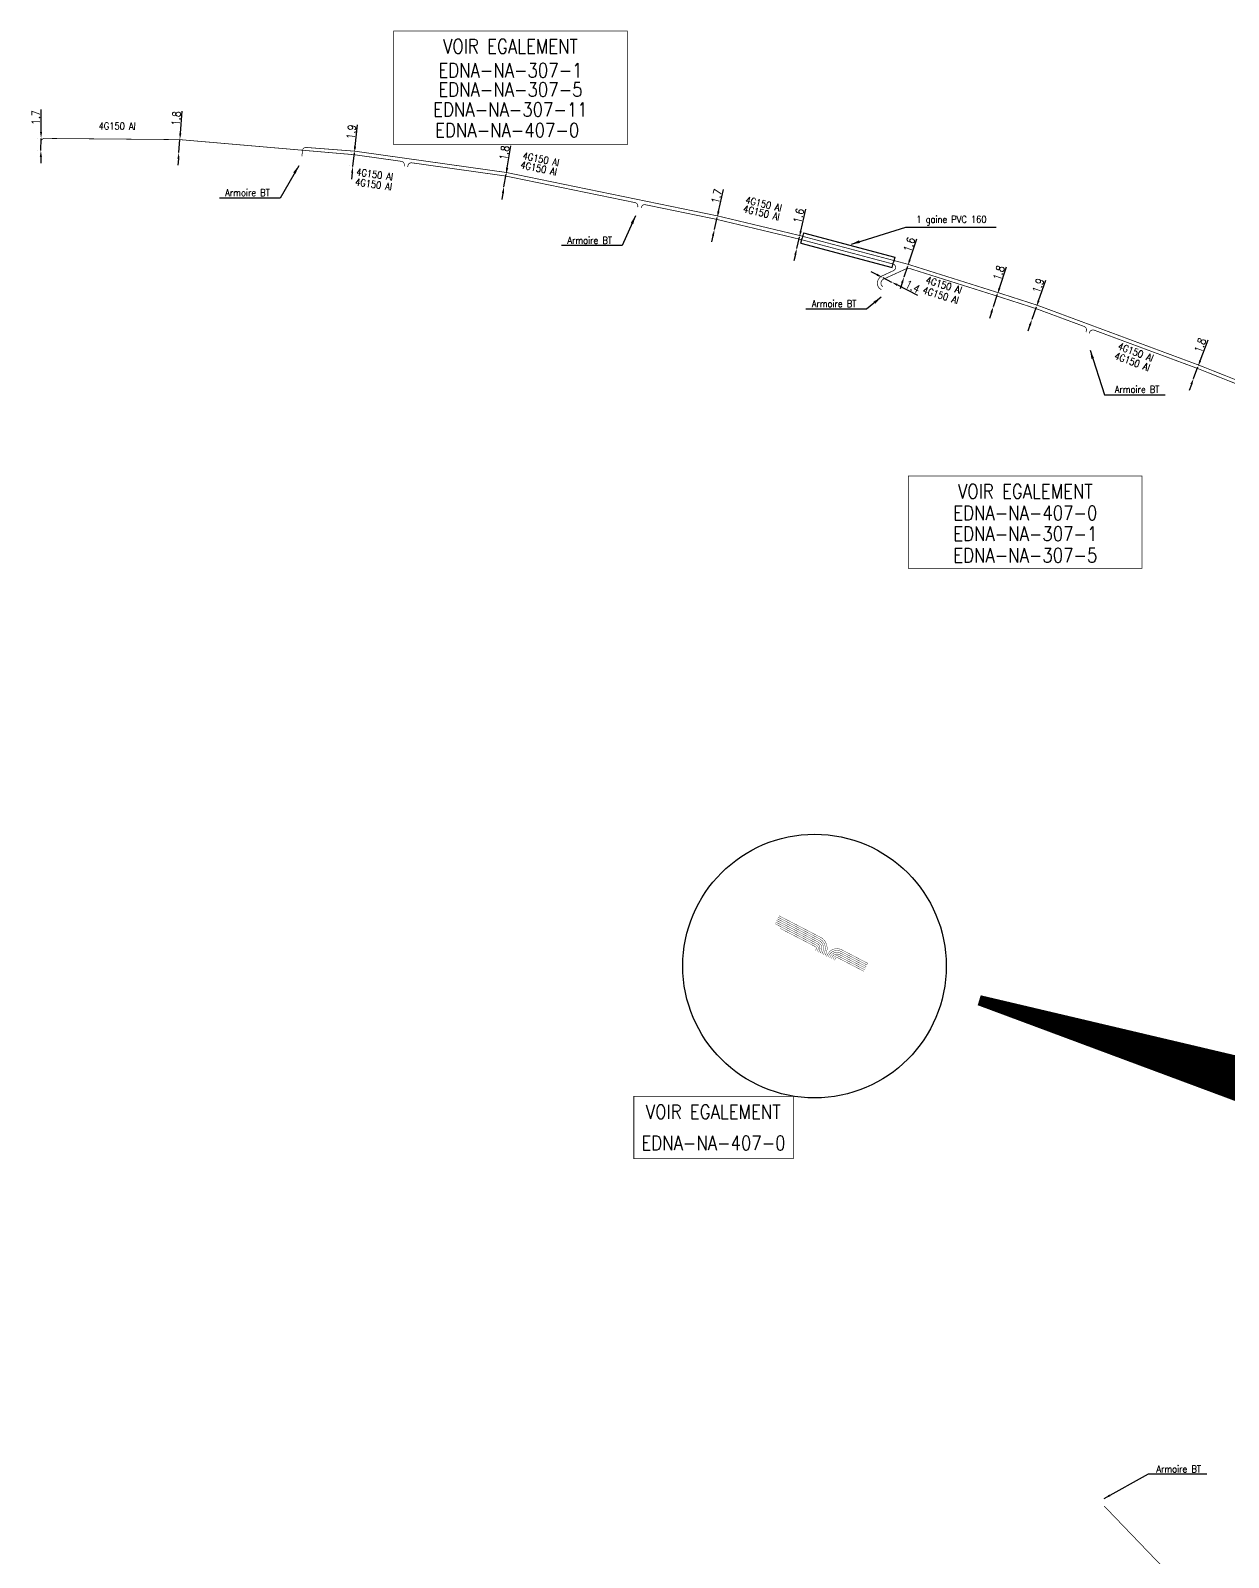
# Model space of a CAD drawing. Header units: millimetres. Extents: x 184994 to 186004, y 128000 to 129009.
# Drawn here: x 185523.8 to 185692.2, y 128578.4 to 128793 of the extents above; entities that cross this region are included whole.
import ezdxf
from ezdxf.enums import TextEntityAlignment as Align

# ---------------------------------------------------------------- set-up
doc = ezdxf.new("R2010")
doc.units = ezdxf.units.MM
doc.header["$PDMODE"] = 34
doc.linetypes.add('B_ST_Al', pattern=[2000, 1000, 1000])
doc.layers.get('0').update_dxf_attribs({"linetype": 'CONTINUOUS'})
doc.layers.get('Defpoints').update_dxf_attribs({"linetype": 'CONTINUOUS'})
for name, color, linetype in [('B_100', 3, 'CONTINUOUS'), ('B_110', 1, 'CONTINUOUS'), ('B_400', 7, 'CONTINUOUS'), ('B_900', 7, 'CONTINUOUS'), ('B_930', 7, 'CONTINUOUS')]:
    doc.layers.add(name, color=color, linetype=linetype)
doc.styles.get("Standard").update_dxf_attribs({"font": 'romans.shx', "width": 0.85})
doc.dimstyles.get("Standard").update_dxf_attribs({"dimtxt": 1.5, "dimasz": 1.2, "dimexe": 0.625, "dimexo": 0.625, "dimgap": 0.25, "dimtad": 1, "dimdec": 1, "dimzin": 0, "dimdsep": 46, "dimtxsty": 'Standard', "dimcen": -0.5, "dimadec": 0, "dimazin": 0, "dimtfac": 1, "dimtdec": 1, "dimtmove": 0, "dimatfit": 3, "dimfxl": 0, "dimtolj": 1, "dimtzin": 0, "dimarcsym": 0})

# ---------------------------------------------------------------- blocks, each defined once
blk = doc.blocks.new('*D721')
at = {"layer": 'B_100', "color": 0, "linetype": 'Continuous', "lineweight": -2, "transparency": 16777216}
for p, q in [((185544.87, 128778.52), (185545.11, 128781.65)), ((185544.66, 128775.83), (185544.8, 128777.63)), ((185544.59, 128774.93), (185544.52, 128774.04))]:
    blk.add_line(p, q, dxfattribs=at)
at = {"layer": 'B_100', "color": 0, "linetype": 'Continuous', "transparency": 16777216}
for points in [[(185544.72, 128778.53), (185545.02, 128778.51), (185544.8, 128777.63)], [(185544.44, 128774.94), (185544.74, 128774.92), (185544.66, 128775.83)]]:
    blk.add_solid(points, dxfattribs=at)
at = {"layer": 'Defpoints', "color": 0, "linetype": 'Continuous', "transparency": 16777216}
for p in [(185544.66, 128775.83), (185544.66, 128775.83), (185544.8, 128777.63)]:
    blk.add_point(p, dxfattribs=at)
at = {"layer": 'B_100', "color": 0, "linetype": 'Continuous', "transparency": 16777216, "insert": (185544.28, 128780.6), "char_height": 1.125, "attachment_point": 5, "rotation": 85.5457}
blk.add_mtext('\\A1;1.8', dxfattribs=at)
blk = doc.blocks.new('*D722')
at = {"layer": 'B_100', "color": 0, "linetype": 'Continuous', "lineweight": -2, "transparency": 16777216}
for p, q in [((185590.81, 128773.65), (185591.34, 128776.74)), ((185590.35, 128770.99), (185590.66, 128772.76)), ((185590.2, 128770.1), (185590.04, 128769.21))]:
    blk.add_line(p, q, dxfattribs=at)
at = {"layer": 'B_100', "color": 0, "linetype": 'Continuous', "transparency": 16777216}
for points in [[(185590.66, 128773.67), (185590.96, 128773.62), (185590.66, 128772.76)], [(185590.05, 128770.13), (185590.34, 128770.07), (185590.35, 128770.99)]]:
    blk.add_solid(points, dxfattribs=at)
at = {"layer": 'Defpoints', "color": 0, "linetype": 'Continuous', "transparency": 16777216}
for p in [(185590.66, 128772.76), (185590.35, 128770.99), (185590.35, 128770.99)]:
    blk.add_point(p, dxfattribs=at)
at = {"layer": 'B_100', "color": 0, "linetype": 'Continuous', "transparency": 16777216, "insert": (185590.41, 128775.77), "char_height": 1.125, "attachment_point": 5, "rotation": 80.1879}
blk.add_mtext('\\A1;1.8', dxfattribs=at)
blk = doc.blocks.new('*D723')
at = {"layer": 'B_100', "color": 0, "linetype": 'Continuous', "lineweight": -2, "transparency": 16777216}
for p, q in [((185620.52, 128767.54), (185621.23, 128770.61)), ((185619.94, 128765.01), (185620.32, 128766.67)), ((185619.73, 128764.13), (185619.53, 128763.26))]:
    blk.add_line(p, q, dxfattribs=at)
at = {"layer": 'B_100', "color": 0, "linetype": 'Continuous', "transparency": 16777216}
for points in [[(185620.37, 128767.58), (185620.67, 128767.51), (185620.32, 128766.67)], [(185619.59, 128764.17), (185619.88, 128764.1), (185619.94, 128765.01)]]:
    blk.add_solid(points, dxfattribs=at)
at = {"layer": 'Defpoints', "color": 0, "linetype": 'Continuous', "transparency": 16777216}
for p in [(185620.32, 128766.67), (185619.94, 128765.01), (185619.94, 128765.01)]:
    blk.add_point(p, dxfattribs=at)
at = {"layer": 'B_100', "color": 0, "linetype": 'Continuous', "transparency": 16777216, "insert": (185620.24, 128769.68), "char_height": 1.125, "attachment_point": 5, "rotation": 77.0275}
blk.add_mtext('\\A1;1.7', dxfattribs=at)
blk = doc.blocks.new('*D724')
at = {"layer": 'B_100', "color": 0, "linetype": 'Continuous', "lineweight": -2, "transparency": 16777216}
for p, q in [((185632.07, 128764.78), (185632.77, 128767.84)), ((185631.51, 128762.34), (185631.87, 128763.9)), ((185631.31, 128761.47), (185631.1, 128760.59))]:
    blk.add_line(p, q, dxfattribs=at)
at = {"layer": 'B_100', "color": 0, "linetype": 'Continuous', "transparency": 16777216}
for points in [[(185631.92, 128764.81), (185632.22, 128764.75), (185631.87, 128763.9)], [(185631.16, 128761.5), (185631.45, 128761.43), (185631.51, 128762.34)]]:
    blk.add_solid(points, dxfattribs=at)
at = {"layer": 'Defpoints', "color": 0, "linetype": 'Continuous', "transparency": 16777216}
for p in [(185631.87, 128763.9), (185631.51, 128762.34), (185631.51, 128762.34)]:
    blk.add_point(p, dxfattribs=at)
at = {"layer": 'B_100', "color": 0, "linetype": 'Continuous', "transparency": 16777216, "insert": (185631.79, 128766.92), "char_height": 1.125, "attachment_point": 5, "rotation": 77.0269}
blk.add_mtext('\\A1;1.6', dxfattribs=at)
blk = doc.blocks.new('*D725')
at = {"layer": 'B_100', "color": 0, "linetype": 'Continuous', "lineweight": -2, "transparency": 16777216}
for p, q in [((185647.39, 128760.72), (185648.39, 128763.69)), ((185646.6, 128758.35), (185647.11, 128759.86)), ((185646.31, 128757.49), (185646.02, 128756.64))]:
    blk.add_line(p, q, dxfattribs=at)
at = {"layer": 'B_100', "color": 0, "linetype": 'Continuous', "transparency": 16777216}
for points in [[(185647.25, 128760.76), (185647.53, 128760.67), (185647.11, 128759.86)], [(185646.17, 128757.54), (185646.45, 128757.45), (185646.6, 128758.35)]]:
    blk.add_solid(points, dxfattribs=at)
at = {"layer": 'Defpoints', "color": 0, "linetype": 'Continuous', "transparency": 16777216}
for p in [(185647.11, 128759.86), (185646.6, 128758.35), (185646.6, 128758.35)]:
    blk.add_point(p, dxfattribs=at)
at = {"layer": 'B_100', "color": 0, "linetype": 'Continuous', "transparency": 16777216, "insert": (185647.33, 128762.87), "char_height": 1.125, "attachment_point": 5, "rotation": 71.4311}
blk.add_mtext('\\A1;1.6', dxfattribs=at)
blk = doc.blocks.new('*D726')
at = {"layer": 'B_100', "color": 0, "linetype": 'Continuous', "lineweight": -2, "transparency": 16777216}
for p, q in [((185642.79, 128758.64), (185641.98, 128759.05)), ((185643.59, 128758.24), (185644.84, 128757.61)), ((185645.65, 128757.21), (185648.49, 128755.78))]:
    blk.add_line(p, q, dxfattribs=at)
at = {"layer": 'B_100', "color": 0, "linetype": 'Continuous', "transparency": 16777216}
for points in [[(185642.85, 128758.78), (185642.72, 128758.51), (185643.59, 128758.24)], [(185645.71, 128757.34), (185645.58, 128757.07), (185644.84, 128757.61)]]:
    blk.add_solid(points, dxfattribs=at)
at = {"layer": 'Defpoints', "color": 0, "linetype": 'Continuous', "transparency": 16777216}
for p in [(185643.59, 128758.24), (185644.84, 128757.61), (185644.84, 128757.61)]:
    blk.add_point(p, dxfattribs=at)
at = {"layer": 'B_100', "color": 0, "linetype": 'Continuous', "transparency": 16777216, "insert": (185647.81, 128756.96), "char_height": 1.125, "attachment_point": 5, "rotation": 333.3232}
blk.add_mtext('\\A1;1.4', dxfattribs=at)
blk = doc.blocks.new('*D727')
at = {"layer": 'B_100', "color": 0, "linetype": 'Continuous', "lineweight": -2, "transparency": 16777216}
for p, q in [((185660, 128756.74), (185660.98, 128759.73)), ((185659.15, 128754.18), (185659.71, 128755.89)), ((185658.87, 128753.32), (185658.58, 128752.47))]:
    blk.add_line(p, q, dxfattribs=at)
at = {"layer": 'B_100', "color": 0, "linetype": 'Continuous', "transparency": 16777216}
for points in [[(185659.85, 128756.79), (185660.14, 128756.7), (185659.71, 128755.89)], [(185658.72, 128753.37), (185659.01, 128753.28), (185659.15, 128754.18)]]:
    blk.add_solid(points, dxfattribs=at)
at = {"layer": 'Defpoints', "color": 0, "linetype": 'Continuous', "transparency": 16777216}
for p in [(185659.71, 128755.89), (185659.15, 128754.18), (185659.15, 128754.18)]:
    blk.add_point(p, dxfattribs=at)
at = {"layer": 'B_100', "color": 0, "linetype": 'Continuous', "transparency": 16777216, "insert": (185659.92, 128758.9), "char_height": 1.125, "attachment_point": 5, "rotation": 71.7111}
blk.add_mtext('\\A1;1.8', dxfattribs=at)
blk = doc.blocks.new('*D728')
at = {"layer": 'B_100', "color": 0, "linetype": 'Continuous', "lineweight": -2, "transparency": 16777216}
for p, q in [((185665.49, 128754.98), (185666.52, 128757.9)), ((185664.58, 128752.38), (185665.19, 128754.13)), ((185664.28, 128751.54), (185663.98, 128750.69))]:
    blk.add_line(p, q, dxfattribs=at)
at = {"layer": 'B_100', "color": 0, "linetype": 'Continuous', "transparency": 16777216}
for points in [[(185665.35, 128755.03), (185665.63, 128754.93), (185665.19, 128754.13)], [(185664.14, 128751.59), (185664.42, 128751.49), (185664.58, 128752.38)]]:
    blk.add_solid(points, dxfattribs=at)
at = {"layer": 'Defpoints', "color": 0, "linetype": 'Continuous', "transparency": 16777216}
for p in [(185664.58, 128752.38), (185664.58, 128752.38), (185665.19, 128754.13)]:
    blk.add_point(p, dxfattribs=at)
at = {"layer": 'B_100', "color": 0, "linetype": 'Continuous', "transparency": 16777216, "insert": (185665.45, 128757.11), "char_height": 1.125, "attachment_point": 5, "rotation": 70.5762}
blk.add_mtext('\\A1;1.9', dxfattribs=at)
blk = doc.blocks.new('*D729')
at = {"layer": 'B_100', "color": 0, "linetype": 'Continuous', "lineweight": -2, "transparency": 16777216}
for p, q in [((185688.21, 128746.56), (185689.31, 128749.51)), ((185687.29, 128744.08), (185687.9, 128745.72)), ((185686.97, 128743.23), (185686.66, 128742.39))]:
    blk.add_line(p, q, dxfattribs=at)
at = {"layer": 'B_100', "color": 0, "linetype": 'Continuous', "transparency": 16777216}
for points in [[(185688.07, 128746.61), (185688.35, 128746.51), (185687.9, 128745.72)], [(185686.83, 128743.29), (185687.11, 128743.18), (185687.29, 128744.08)]]:
    blk.add_solid(points, dxfattribs=at)
at = {"layer": 'Defpoints', "color": 0, "linetype": 'Continuous', "transparency": 16777216}
for p in [(185687.29, 128744.08), (185687.29, 128744.08), (185687.9, 128745.72)]:
    blk.add_point(p, dxfattribs=at)
at = {"layer": 'B_100', "color": 0, "linetype": 'Continuous', "transparency": 16777216, "insert": (185688.21, 128748.72), "char_height": 1.125, "attachment_point": 5, "rotation": 69.6084}
blk.add_mtext('\\A1;1.8', dxfattribs=at)
blk = doc.blocks.new('*D739')
at = {"layer": 'B_100', "color": 0, "linetype": 'Continuous', "lineweight": -2, "transparency": 16777216}
for p, q in [((185525.29, 128778.7), (185525.32, 128781.84)), ((185524.8, 128776.1), (185524.8, 128776.1)), ((185524.82, 128777.8), (185524.82, 128777.8)), ((185525.27, 128776.1), (185525.29, 128777.8)), ((185525.26, 128775.2), (185525.26, 128774.3))]:
    blk.add_line(p, q, dxfattribs=at)
at = {"layer": 'B_100', "color": 0, "linetype": 'Continuous', "transparency": 16777216}
for points in [[(185525.14, 128778.7), (185525.44, 128778.7), (185525.29, 128777.8)], [(185525.11, 128775.2), (185525.41, 128775.2), (185525.27, 128776.1)]]:
    blk.add_solid(points, dxfattribs=at)
at = {"layer": 'Defpoints', "color": 0, "linetype": 'Continuous', "transparency": 16777216}
for p in [(185525.27, 128776.1), (185525.27, 128776.1), (185525.29, 128777.8)]:
    blk.add_point(p, dxfattribs=at)
at = {"layer": 'B_100', "color": 0, "linetype": 'Continuous', "transparency": 16777216, "insert": (185524.56, 128780.73), "char_height": 1.125, "attachment_point": 5, "rotation": 89.5273}
blk.add_mtext('\\A1;1.7', dxfattribs=at)
blk = doc.blocks.new('*D740')
at = {"layer": 'B_100', "color": 0, "linetype": 'Continuous', "lineweight": -2, "transparency": 16777216}
for p, q in [((185569.43, 128776.65), (185569.78, 128779.73)), ((185568.86, 128775.81), (185568.86, 128775.81)), ((185568.65, 128773.93), (185568.65, 128773.93)), ((185569.12, 128773.87), (185569.33, 128775.76)), ((185569.01, 128772.98), (185568.91, 128772.08))]:
    blk.add_line(p, q, dxfattribs=at)
at = {"layer": 'B_100', "color": 0, "linetype": 'Continuous', "transparency": 16777216}
for points in [[(185569.28, 128776.67), (185569.58, 128776.64), (185569.33, 128775.76)], [(185568.87, 128773), (185569.16, 128772.96), (185569.12, 128773.87)]]:
    blk.add_solid(points, dxfattribs=at)
at = {"layer": 'Defpoints', "color": 0, "linetype": 'Continuous', "transparency": 16777216}
for p in [(185569.12, 128773.87), (185569.12, 128773.87), (185569.33, 128775.76)]:
    blk.add_point(p, dxfattribs=at)
at = {"layer": 'B_100', "color": 0, "linetype": 'Continuous', "transparency": 16777216, "insert": (185568.91, 128778.72), "char_height": 1.125, "attachment_point": 5, "rotation": 83.5473}
blk.add_mtext('\\A1;1.9', dxfattribs=at)
blk = doc.blocks.new('A$C0B28170A')
at = {"layer": 'B_900', "color": 3, "flags": 128}
for points in [[(-26.8, 17.2, 0.1, 0.1, 0), (-20.56, 13.96, 0.1, 0.1, 0), (-18.51, 12.89, 0.1, 0.1, 0), (-15.18, 11.16, 0.1, 0.1, -0.412097), (-14.1, 7.81, 0.1, 0.1, 0), (-14.32, 7.39, 0, 0, 0)], [(-26.57, 17.64, 0.1, 0.1, 0), (-20.33, 14.4, 0.1, 0.1, 0), (-18.28, 13.34, 0.1, 0.1, 0), (-14.95, 11.61, 0.1, 0.1, -0.412097), (-13.66, 7.58, 0.1, 0.1, 0), (-13.87, 7.16, 0, 0, 0)], [(-27.26, 16.31, 0.1, 0.1, 0), (-21.02, 13.07, 0.1, 0.1, 0), (-18.97, 12, 0.1, 0.1, 0), (-15.64, 10.27, 0.1, 0.1, -0.412087), (-14.99, 8.26, 0.1, 0.1, 0), (-15.21, 7.84, 0, 0, 0)], [(-12.54, 6.48, 0.1, 0.1, 0), (-12.29, 6.97, 0.1, 0.1, -0.416333), (-8.91, 8.05, 0.1, 0.1, 0), (-5.2, 6.13, 0.1, 0.1, 0), (-4.34, 5.68, 0.1, 0.1, 0), (-1.57, 4.24, 0, 0, 0)], [(-12.09, 6.25, 0.1, 0.1, 0), (-11.84, 6.74, 0.1, 0.1, -0.416333), (-9.14, 7.61, 0.1, 0.1, 0), (-5.43, 5.68, 0.1, 0.1, 0), (-4.57, 5.24, 0.1, 0.1, 0), (-1.8, 3.8, 0, 0, 0)]]:
    blk.add_lwpolyline(points, format="xyseb", dxfattribs=at)
at = {"layer": 'B_900', "color": 1, "flags": 128}
for points in [[(-26.34, 18.08, 0.1, 0.1, 0), (-20.1, 14.84, 0.1, 0.1, 0), (-18.05, 13.78, 0.1, 0.1, 0), (-14.72, 12.05, 0.1, 0.1, -0.412097), (-13.21, 7.35, 0.1, 0.1, 0), (-13.43, 6.93, 0, 0, 0)], [(-27.49, 15.87, 0.1, 0.1, 0), (-21.25, 12.63, 0.1, 0.1, 0), (-19.2, 11.56, 0.1, 0.1, 0), (-15.87, 9.83, 0.1, 0.1, -0.412087), (-15.44, 8.49, 0.1, 0.1, 0), (-15.65, 8.07, 0, 0, 0)], [(-27.03, 16.75, 0.1, 0.1, 0), (-20.79, 13.51, 0.1, 0.1, 0), (-18.74, 12.45, 0.1, 0.1, 0), (-15.41, 10.72, 0.1, 0.1, -0.412087), (-14.55, 8.03, 0.1, 0.1, 0), (-14.76, 7.61, 0, 0, 0)], [(-12.98, 6.7, 0.1, 0.1, 0), (-12.73, 7.2, 0.1, 0.1, -0.416333), (-8.68, 8.5, 0.1, 0.1, 0), (-4.97, 6.57, 0.1, 0.1, 0), (-4.11, 6.12, 0.1, 0.1, 0), (-1.34, 4.69, 0, 0, 0)], [(-11.65, 6.02, 0.1, 0.1, 0), (-11.39, 6.52, 0.1, 0.1, -0.416333), (-9.37, 7.17, 0.1, 0.1, 0), (-5.66, 5.24, 0.1, 0.1, 0), (-4.8, 4.79, 0.1, 0.1, 0), (-2.03, 3.36, 0, 0, 0)], [(-10.76, 5.57, 0.1, 0.1, 0), (-10.5, 6.06, 0.1, 0.1, -0.416333), (-9.83, 6.28, 0.1, 0.1, 0), (-6.12, 4.35, 0.1, 0.1, 0), (-5.26, 3.91, 0.1, 0.1, 0), (-2.49, 2.47, 0, 0, 0)]]:
    blk.add_lwpolyline(points, format="xyseb", dxfattribs=at)
at = {"layer": 'B_900', "color": 1, "const_width": 0.1, "flags": 128}
for points in [[(-26.11, 14.58), (-19.43, 11.12), (-16.1, 9.39, -0.412087), (-15.89, 8.72), (-16.1, 8.29)], [(-11.2, 5.8), (-10.95, 6.29, -0.416333), (-9.6, 6.72), (-5.89, 4.8), (-5.03, 4.35), (-2.26, 2.91)]]:
    blk.add_lwpolyline(points, format="xyb", dxfattribs=at)

msp = doc.modelspace()

# ---------------------------------------------------------------- linework, layer by layer
at = {"layer": 'B_100', "linetype": 'B_ST_Al', "ltscale": 0.5, "const_width": 0.1}
for points in [[(185576.33, 128773.87), (185576.35, 128774.01, 0.415335), (185575.93, 128774.58), (185569.3, 128775.51), (185544.8, 128777.63), (185525.79, 128777.8, 0.414093), (185525.28, 128777.3), (185525.28, 128776.9)], [(185609.15, 128768.14), (185609.16, 128768.19, 0.41683), (185608.77, 128768.78), (185590.61, 128772.51), (185577.41, 128774.37, 0.413093), (185576.85, 128773.95), (185576.83, 128773.8)], [(185643.63, 128756.98), (185643.61, 128756.99, -0.414214), (185643.39, 128757.67), (185643.44, 128757.78, -0.16982), (185643.68, 128758.01), (185646.95, 128759.51, -0.186561), (185647.31, 128759.54), (185659.64, 128755.65), (185665.11, 128753.89), (185671.91, 128751.37, -0.414688), (185672.2, 128750.73), (185672.14, 128750.57)], [(185672.61, 128750.39), (185672.67, 128750.56, -0.413739), (185673.32, 128750.85), (185687.81, 128745.48), (185707.77, 128737.56), (185713.47, 128735.38), (185718.34, 128733.37, -0.416685), (185718.61, 128732.72), (185718.53, 128732.54)]]:
    msp.add_lwpolyline(points, format="xyb", dxfattribs=at)
at = {"layer": 'B_100', "linetype": 'B_ST_Al', "ltscale": 0.5}
msp.add_lwpolyline([(185643.41, 128756.54, 0.1, 0.1, 0), (185643.38, 128756.55, 0.1, 0.1, -0.414214), (185642.94, 128757.89, 0.1, 0.1, 0), (185643, 128758, 0.1, 0.1, -0.16982), (185643.47, 128758.46, 0.1, 0.1, 0), (185645.11, 128759.22, 0.1, 0.1, 0.702712), (185645.03, 128760.15, 0.1, 0.1, 0), (185632.2, 128763.56, 0.1, 0.1, 0), (185631.8, 128763.66, 0.1, 0.1, 0), (185631.8, 128763.66, 0.1, 0.1, 0), (185620.26, 128766.42, 0.1, 0.1, 0), (185610.24, 128768.48, 0.1, 0.1, 0.411602), (185609.65, 128768.1, 0.1, 0.1, 0), (185609.64, 128768.04, 0, 0, 0)], format="xyseb", dxfattribs=at)
at = {"layer": 'B_110', "linetype": 'B_ST_Al', "ltscale": 0.5}
msp.add_lwpolyline([(185647.18, 128760.1, 0.1, 0.1, 0), (185645.16, 128760.64, 0.1, 0.1, 0), (185632.33, 128764.04, 0.1, 0.1, 0), (185631.93, 128764.15, 0.1, 0.1, 0), (185631.93, 128764.15, 0.1, 0.1, 0), (185620.37, 128766.91, 0.1, 0.1, 0), (185590.7, 128773.01, 0.1, 0.1, 0), (185569.36, 128776.01, 0.1, 0.1, 0), (185562.56, 128776.53, 0.1, 0.1, 0.41156), (185562.03, 128776.07, 0.1, 0.1, 0), (185561.96, 128775.29, 0.1, 0.1, 0), (185561.96, 128775.29, 0, 0, 0)], format="xyseb", dxfattribs=at)
at = {"layer": 'B_110', "linetype": 'B_ST_Al', "ltscale": 0.5, "const_width": 0.1}
msp.add_lwpolyline([(185732.84, 128726.5), (185733.09, 128727.1, 0.410945), (185732.83, 128727.75), (185724.61, 128731.33), (185713.65, 128735.85), (185707.95, 128738.03), (185687.99, 128745.95), (185665.28, 128754.37), (185659.79, 128756.13), (185647.18, 128760.1, 0.186561), (185647.18, 128760.1), (185647.18, 128760.1)], format="xyb", dxfattribs=at)
at = {"layer": 'B_110', "linetype": 'B_ST_Al', "const_width": 0.1, "flags": 128}
msp.add_lwpolyline([(185674.71, 128585.6), (185687.24, 128572.56), (185707.52, 128551.45), (185720.87, 128540.38, 0.273997), (185721.38, 128540.3), (185734.61, 128545.55, -0.401712), (185735.89, 128545.02), (185739.42, 128537.11), (185743.97, 128526.93), (185764.75, 128480.42, 0.414214), (185765.41, 128480.16), (185774.15, 128484.07), (185787.34, 128489.96, -0.413664), (185789.32, 128489.21), (185789.83, 128488.09, -0.208845), (185789.84, 128486.89), (185789.35, 128485.74, 0.209896), (185789.36, 128485.34), (185795.25, 128472.35)], format="xyb", dxfattribs=at)
at = {"layer": 'B_400', "color": 7, "linetype": 'CONTINUOUS'}
for p, q in [((185632.07, 128763.07), (185632.26, 128763.8)), ((185632.07, 128763.07), (185644.9, 128759.67)), ((185632.46, 128764.52), (185632.26, 128763.8)), ((185632.46, 128764.52), (185645.29, 128761.12)), ((185645.29, 128761.12), (185645.09, 128760.4)), ((185644.9, 128759.67), (185645.09, 128760.4))]:
    msp.add_line(p, q, dxfattribs=at)
at = {"layer": 'B_900', "color": 254, "linetype": 'Continuous'}
msp.add_lwpolyline([(185657.15, 128656.68, 1.46, 8.75, 0), (185712.97, 128639.79, 17.5, 0, 0), (185726.92, 128635.57, 17.5, 0, 0)], format="xyseb", dxfattribs=at)
at = {"layer": 'B_900', "linetype": 'B_ST_Al', "const_width": 0.1}
msp.add_lwpolyline([(185608.61, 128643.17), (185631.03, 128643.17), (185631.03, 128634.43), (185608.61, 128634.43)], close=True, dxfattribs=at)
at = {"layer": 'B_900', "ltscale": 0.5}
msp.add_circle((185634.01, 128661.48), 18.52, dxfattribs=at)
at = {"layer": 'B_930', "linetype": 'B_ST_Al', "const_width": 0.1}
for points in [[(185574.84, 128792.91), (185607.68, 128792.91), (185607.68, 128776.91), (185574.84, 128776.91)], [(185647.21, 128730.36), (185680.05, 128730.36), (185680.05, 128717.36), (185647.21, 128717.36)]]:
    msp.add_lwpolyline(points, close=True, dxfattribs=at)

# ---------------------------------------------------------------- block references
at = {"xscale": 0.5, "yscale": 0.5, "zscale": 0.5}
msp.add_blockref('A$C0B28170A', (185642.19, 128659.51), dxfattribs=at)

# ---------------------------------------------------------------- texts
at = {"layer": 'B_100', "linetype": 'B_ST_Al', "width": 0.85}
for rotation, p in [(359.4853, (185533.38, 128779.06)), (348.3922, (185592.6, 128773.62)), (351.9912, (185569.55, 128772.61)), (346.5444, (185623.9, 128767.46)), (343.1023, (185649.12, 128756.03)), (339.6703, (185676.06, 128746.85))]:
    msp.add_text('4G150 Al', height=1, rotation=rotation, dxfattribs=at).set_placement(p)
at = {"layer": 'B_100', "linetype": 'Continuous', "char_height": 1}
for insert, attachment_point in [((185605.53, 128763.49), 6), ((185639.88, 128754.57), 6), ((185676.21, 128742.53), 4)]:
    msp.add_mtext('Armoire BT', dxfattribs=dict(at, insert=insert, attachment_point=attachment_point))
at = {"layer": 'B_110', "linetype": 'B_ST_Al', "width": 0.85}
for rotation, p in [(348.3922, (185592.92, 128774.91)), (351.9912, (185569.39, 128771.21)), (346.5444, (185624.21, 128768.7)), (343.1023, (185649.56, 128757.46)), (339.6703, (185676.54, 128748.19))]:
    msp.add_text('4G150 Al', height=1, rotation=rotation, dxfattribs=at).set_placement(p)
at = {"layer": 'B_110', "linetype": 'Continuous', "insert": (185557.44, 128770.16), "char_height": 1, "attachment_point": 6}
msp.add_mtext('Armoire BT', dxfattribs=at)
at = {"layer": 'B_110', "linetype": 'B_ST_Al', "insert": (185682.05, 128590.31), "char_height": 1, "attachment_point": 7}
msp.add_mtext('Armoire BT', dxfattribs=at)
at = {"layer": 'B_400', "insert": (185648.31, 128766.25), "char_height": 1, "attachment_point": 4}
msp.add_mtext('1 gaine PVC 160 ', dxfattribs=at)
at = {"layer": 'B_900', "width": 0.85}
for s, p in [('VOIR EGALEMENT', (185619.76, 128640)), ('EDNA-NA-407-0', (185619.8, 128635.63))]:
    msp.add_text(s, height=2, dxfattribs=at).set_placement(p, align=Align.CENTER)
at = {"layer": 'B_930', "width": 0.85}
for s, p in [('VOIR EGALEMENT', (185591.26, 128789.74)), ('EDNA-NA-307-1', (185591.26, 128786.38)), ('EDNA-NA-307-5', (185591.26, 128783.67)), ('EDNA-NA-307-11', (185591.26, 128780.86)), ('EDNA-NA-407-0', (185590.81, 128777.96)), ('VOIR EGALEMENT', (185663.63, 128727.19)), ('EDNA-NA-407-0', (185663.63, 128724.17)), ('EDNA-NA-307-1', (185663.63, 128721.24)), ('EDNA-NA-307-5', (185663.63, 128718.22))]:
    msp.add_text(s, height=2, dxfattribs=at).set_placement(p, align=Align.CENTER)

# ---------------------------------------------------------------- dimensions: what is measured, and where the dimension line sits
at = {"layer": 'B_100', "linetype": 'Continuous'}
for base, p1, p2, angle, picture, middle in [((185525.27, 128776.1), (185525.29, 128777.8), (185525.27, 128776.1), 89.5273, '*D739', (185525.31, 128780.72)), ((185544.66, 128775.83), (185544.8, 128777.63), (185544.66, 128775.83), 85.5457, '*D721', (185545.02, 128780.54)), ((185569.12, 128773.87), (185569.33, 128775.76), (185569.12, 128773.87), 83.5473, '*D740', (185569.66, 128778.64)), ((185590.35, 128770.99), (185590.66, 128772.76), (185590.35, 128770.99), 80.1879, '*D722', (185591.15, 128775.64)), ((185619.94, 128765.01), (185620.32, 128766.67), (185619.94, 128765.01), 77.0275, '*D723', (185620.97, 128769.51)), ((185631.51, 128762.34), (185631.87, 128763.9), (185631.51, 128762.34), 77.0269, '*D724', (185632.52, 128766.75)), ((185646.6, 128758.35), (185647.11, 128759.86), (185646.6, 128758.35), 71.4311, '*D725', (185648.04, 128762.63)), ((185644.84, 128757.61), (185643.59, 128758.24), (185644.84, 128757.61), 153.3232, '*D726', (185647.47, 128756.29)), ((185659.15, 128754.18), (185659.71, 128755.89), (185659.15, 128754.18), 71.7111, '*D727', (185660.63, 128758.66)), ((185664.5782, 128752.3843), (185665.1934, 128754.129), (185664.5782, 128752.3843), 70.5762, '*D728', (185666.1572, 128756.8623)), ((185687.2869, 128744.0771), (185687.896661, 128745.717433), (185687.2869, 128744.0771), 69.608373, '*D729', (185688.914434, 128748.455365))]:
    dim = msp.add_linear_dim(base=base, p1=p1, p2=p2, angle=angle, dimstyle='Standard', override={"dimscale": 0.75, "dimatfit": 0}, dxfattribs=at)
    dim.commit()
    dim.dimension.update_dxf_attribs({"geometry": picture, "text_midpoint": middle, "dimtype": 160})

# ---------------------------------------------------------------- leaders
at = {"layer": 'B_100', "linetype": 'Continuous', "annotation_type": 0, "has_hookline": 1, "text_width": 7.08}
for points, hookline_direction in [([(185608.84, 128766.93), (185606.98, 128762.74), (185605.78, 128762.74)], 1), ([(185643.36, 128755.48), (185641.33, 128753.82), (185640.13, 128753.82)], 1), ([(185672.74, 128748.02), (185674.76, 128741.78), (185675.96, 128741.78)], 0)]:
    msp.add_leader(points, dimstyle='Standard', dxfattribs=dict(at, hookline_direction=hookline_direction))
at = {"layer": 'B_110', "linetype": 'Continuous', "annotation_type": 0, "has_hookline": 1, "hookline_direction": 1, "text_width": 7.08}
msp.add_leader([(185561.5, 128773.96), (185558.89, 128769.41), (185557.69, 128769.41)], dimstyle='Standard', dxfattribs=at)
at = {"layer": 'B_110', "linetype": 'B_ST_Al', "annotation_type": 0, "has_hookline": 1, "hookline_direction": 0, "text_width": 7.08}
msp.add_leader([(185674.73, 128586.66), (185680.96, 128590.12), (185681.86, 128590.12)], dimstyle='Standard', override={"dimscale": 0.75}, dxfattribs=at)
at = {"layer": 'B_400', "annotation_type": 0, "has_hookline": 1, "hookline_direction": 0, "text_width": 11.21}
msp.add_leader([(185639.18, 128762.93), (185646.86, 128765.33), (185648.06, 128765.33)], dimstyle='Standard', dxfattribs=at)

doc.saveas('drawing.dxf')
